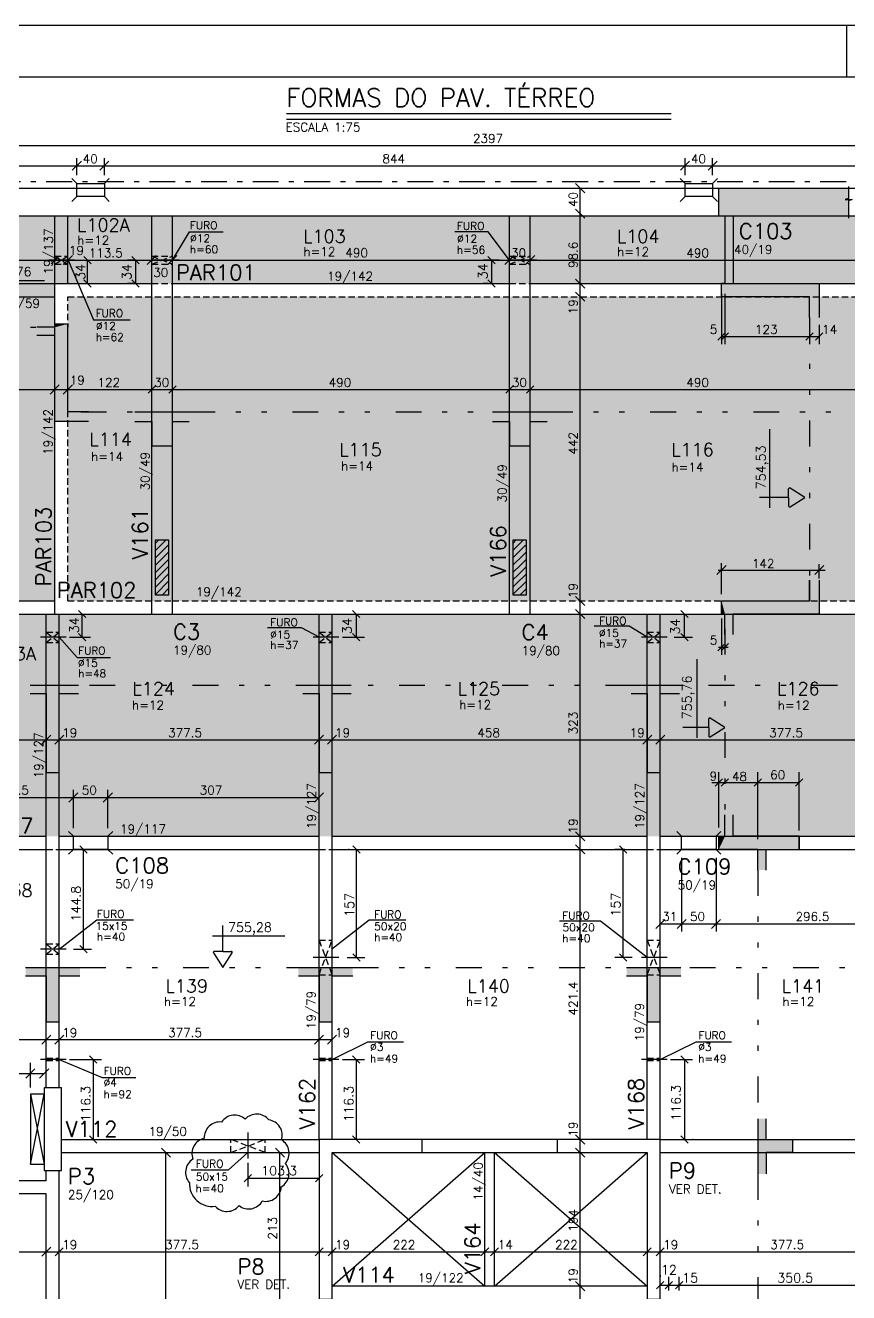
# Model space of a CAD drawing. Extents: x 64041 to 73506, y 0 to 6308.
# Drawn here: x 66012 to 67209, y 4466 to 6308 of the extents above; entities that cross this region are included whole.
import ezdxf

# ---------------------------------------------------------------- set-up
doc = ezdxf.new("R2010")
doc.units = 0
doc.header["$LTSCALE"] = 75
doc.header["$MEASUREMENT"] = 0
for name, pattern in [('ESTILO_TQS_0003', [1, 0.5, -0.2, 0.1, -0.2]), ('ESTILO_TQS_0004', [2, 0.5, -0.4, 0.1, -0.4, 0.1, -0.5]), ('HIDDEN2', [0.1875, 0.125, -0.0625])]:
    doc.linetypes.add(name, pattern=pattern)
doc.layers.get('0').update_dxf_attribs({"color": 3, "linetype": 'CONTINUOUS'})
for name, color, linetype in [('1', 3, 'CONTINUOUS'), ('110', 141, 'CONTINUOUS'), ('111', 51, 'CONTINUOUS'), ('200', 1, 'HIDDEN2'), ('204', 1, 'ESTILO_TQS_0003'), ('205', 1, 'ESTILO_TQS_0004'), ('210', 3, 'HIDDEN2'), ('212', 3, 'CONTINUOUS'), ('213', 3, 'CONTINUOUS'), ('216', 3, 'CONTINUOUS'), ('220', 5, 'CONTINUOUS'), ('221', 1, 'CONTINUOUS'), ('222', 6, 'CONTINUOUS'), ('226', 4, 'CONTINUOUS'), ('230', 3, 'CONTINUOUS'), ('231', 1, 'CONTINUOUS'), ('233', 6, 'CONTINUOUS'), ('250', 1, 'CONTINUOUS'), ('253', 253, 'CONTINUOUS')]:
    doc.layers.add(name, color=color, linetype=linetype)
doc.styles.get("Standard").update_dxf_attribs({"font": 'ROMANS.SHX'})

# ---------------------------------------------------------------- blocks, each defined once
blk = doc.blocks.new('_HFD8E5DFE43-000', base_point=(210496.960555, 18146.312154))
for p, q in [((210251.542452, 19110.046647), (210266.818929, 19125.323124)), ((210251.542452, 19120.653249), (210256.212327, 19125.323124)), ((210251.542452, 19099.440046), (210268.398543, 19116.296136)), ((210268.398543, 19116.296136), (210270.542452, 19118.440046)), ((210251.542452, 19088.833444), (210265.094847, 19102.385839)), ((210261.791152, 19088.475542), (210270.542452, 19097.226842)), ((210265.094847, 19102.385839), (210270.542452, 19107.833444)), ((210251.542452, 19078.226842), (210261.791152, 19088.475542)), ((210251.542452, 19067.620241), (210258.487456, 19074.565244)), ((210255.18376, 19060.654947), (210270.542452, 19076.013639)), ((210258.487456, 19074.565244), (210270.542452, 19086.620241)), ((210251.542452, 19057.013639), (210255.18376, 19060.654947)), ((210251.880065, 19046.74465), (210270.542452, 19065.407037)), ((210251.542452, 19046.407037), (210251.880065, 19046.74465)), ((210261.065141, 19045.323124), (210270.542452, 19054.800435))]:
    blk.add_line(p, q)
blk = doc.blocks.new('_HFD8E5DFE43-001', base_point=(210496.960555, 18146.312154))
for p, q in [((210771.542452, 19110.323163), (210786.542413, 19125.323124)), ((210771.542452, 19120.929765), (210775.935811, 19125.323124)), ((210771.542452, 19099.716562), (210788.484671, 19116.65878)), ((210788.484671, 19116.65878), (210790.542452, 19118.716562)), ((210771.542452, 19089.10996), (210785.180975, 19102.748483)), ((210781.87728, 19088.838185), (210790.542452, 19097.503358)), ((210785.180975, 19102.748483), (210790.542452, 19108.10996)), ((210771.542452, 19078.503358), (210781.87728, 19088.838185)), ((210771.542452, 19067.896756), (210778.573584, 19074.927888)), ((210775.269888, 19061.017591), (210790.542452, 19076.290155)), ((210778.573584, 19074.927888), (210790.542452, 19086.896756)), ((210771.542452, 19057.290155), (210775.269888, 19061.017591)), ((210771.966193, 19047.107293), (210790.542452, 19065.683553)), ((210771.542452, 19046.683553), (210771.966193, 19047.107293)), ((210780.788625, 19045.323124), (210790.542452, 19055.076951))]:
    blk.add_line(p, q)

msp = doc.modelspace()

# ---------------------------------------------------------------- linework, layer by layer
for p, q in [((73506, 6307.5), (64041, 6307.5)), ((67206, 6232.5), (67206, 6307.5))]:
    msp.add_line(p, q)
at = {"layer": '1'}
for p, q in [((66054.6, 5452.3), (66054.6, 6030.8)), ((66073.6, 5932.3), (66073.6, 6030.8)), ((66195.6, 5452.3), (66195.6, 6030.8)), ((66225.6, 5452.3), (66225.6, 6030.8)), ((66715.6, 5452.3), (66715.6, 6030.8)), ((66745.6, 5452.3), (66745.6, 6030.8)), ((65700.1, 5932.3), (66054.6, 5932.3)), ((66054.6, 5932.3), (66195.6, 5932.3)), ((66225.6, 5932.3), (66715.6, 5932.3)), ((66745.6, 5932.3), (67235.6, 5932.3)), ((65930.6, 5913.3), (66054.6, 5913.3)), ((65700.1, 5471.3), (66054.6, 5471.3)), ((65908.3, 5452.3), (66042.3, 5452.3)), ((66042.3, 5129.3), (66042.3, 5452.3)), ((66042.3, 5452.3), (66438.8, 5452.3)), ((66061.3, 5129.3), (66061.3, 5452.3)), ((66438.8, 5129.3), (66438.8, 5452.3)), ((66438.8, 5452.3), (66915.8, 5452.3)), ((66457.8, 5129.3), (66457.8, 5452.3)), ((66911.6, 5452.3), (67312.3, 5452.3)), ((66915.8, 5129.3), (66915.8, 5452.3)), ((66934.8, 5129.3), (66934.8, 5452.3)), ((65922.3, 5129.3), (66042.3, 5129.3)), ((66042.3, 4763.9), (66042.3, 5129.3)), ((66061.3, 4763.9), (66061.3, 5129.3)), ((66061.3, 5129.3), (66438.8, 5129.3)), ((66438.8, 4688.9), (66438.8, 5129.3)), ((66457.8, 4688.9), (66457.8, 5134.9)), ((66457.8, 5129.3), (66915.8, 5129.3)), ((66915.8, 4688.9), (66915.8, 5129.3)), ((66934.8, 4688.9), (66934.8, 5129.3)), ((66934.8, 5129.3), (67312.3, 5129.3)), ((65922.3, 5110.3), (66042.3, 5110.3)), ((66061.3, 5110.3), (66438.8, 5110.3)), ((66457.8, 5110.3), (66915.8, 5110.3)), ((66934.8, 5110.3), (67312.3, 5110.3)), ((66064.3, 4688.9), (66438.8, 4688.9)), ((66934.8, 4688.9), (67309.3, 4688.9)), ((66064.3, 4669.9), (66438.8, 4669.9)), ((66679.8, 4475.9), (66679.8, 4669.9)), ((66693.8, 4475.9), (66693.8, 4669.9)), ((66934.8, 4669.9), (67309.3, 4669.9)), ((66042.3, 4628.9), (66042.3, 4643.9)), ((66042.3, 4628.9), (65922.3, 4628.9)), ((66042.3, 4609.9), (65922.3, 4609.9)), ((66042.3, 4345.9), (66042.3, 4609.9))]:
    msp.add_line(p, q, dxfattribs=at)
for points in [[(66784.8, 4688.9), (66588.8, 4688.9)], [(66588.8, 4669.9), (66784.8, 4669.9)], [(66061.3, 4338.9), (66061.3, 4643.9)], [(66915.8, 4475.9), (66457.8, 4475.9)]]:
    msp.add_lwpolyline(points, dxfattribs=at)
at = {"layer": '110'}
for points in [[(66073.6, 5913.3), (68660.6, 5913.3), (68660.6, 5471.3)], [(66073.6, 5913.3), (68660.6, 5471.3), (66073.6, 5471.3)], [(66073.6, 5913.3), (66073.6, 5471.3), (66073.6, 5913.3)]]:
    msp.add_solid(points, dxfattribs=at)
at = {"layer": '111'}
for points in [[(65351.6, 5932.3), (65175.1, 6030.8), (68806.1, 6030.8)], [(65351.6, 5932.3), (68806.1, 6030.8), (65930.6, 5932.3)], [(66054.6, 5932.3), (65930.6, 5932.3), (68806.1, 6030.8)], [(66054.6, 5932.3), (68806.1, 6030.8), (68679.6, 5932.3)], [(66054.6, 5932.3), (66054.6, 5471.3), (65930.6, 5471.3)], [(66054.6, 5932.3), (65930.6, 5471.3), (65930.6, 5932.3)], [(68806.1, 5452.3), (65922.3, 5224.6), (65175.1, 5224.6)], [(68806.1, 5452.3), (65175.1, 5224.6), (65175.1, 5225.6)], [(68806.1, 5452.3), (65175.1, 5225.6), (65175.1, 5452.3)], [(68806.1, 5452.3), (68524.1, 5129.3), (65922.3, 5129.3)], [(68806.1, 5452.3), (65922.3, 5129.3), (65922.3, 5224.6)]]:
    msp.add_solid(points, dxfattribs=at)
at = {"layer": '200'}
for p, q in [((66054.6, 5960.4), (66073.6, 5972.4)), ((66054.6, 5972.4), (66073.6, 5960.4)), ((66195.6, 5960.4), (66225.6, 5972.4)), ((66195.6, 5972.4), (66225.6, 5960.4)), ((66715.6, 5960.4), (66745.6, 5972.4)), ((66715.6, 5972.4), (66745.6, 5960.4)), ((66042.3, 5411), (66061.3, 5426)), ((66042.3, 5426), (66061.3, 5411)), ((66438.8, 5411), (66457.8, 5426)), ((66438.8, 5426), (66457.8, 5411)), ((66915.8, 5411), (66934.8, 5426)), ((66915.8, 5426), (66934.8, 5411)), ((66042.3, 4958), (66061.3, 4973)), ((66042.3, 4973), (66061.3, 4958)), ((66438.8, 4928.3), (66457.8, 4978.3)), ((66438.8, 4978.3), (66457.8, 4928.3)), ((66915.8, 4928.3), (66934.8, 4978.3)), ((66915.8, 4978.3), (66934.8, 4928.3)), ((66042.3, 4803.6), (66061.3, 4806.8)), ((66042.3, 4806.8), (66061.3, 4803.6)), ((66438.8, 4803.6), (66457.8, 4806.8)), ((66438.8, 4806.8), (66457.8, 4803.6)), ((66915.8, 4803.6), (66934.8, 4806.8)), ((66915.8, 4806.8), (66934.8, 4803.6)), ((66360.5, 4669.9), (66310.5, 4688.9)), ((66310.5, 4669.9), (66360.5, 4688.9))]:
    msp.add_line(p, q, dxfattribs=at)
at = {"layer": '204'}
msp.add_line((64392.4, 6080.8), (69392.4, 6080.8), dxfattribs=at)
at = {"layer": '205'}
for p, q in [((66083.6, 5966.4), (66044.6, 5966.4)), ((66235.6, 5966.4), (66185.6, 5966.4)), ((66755.6, 5966.4), (66705.6, 5966.4)), ((67151.8, 5883.3), (67151.8, 5478.4)), ((65952.1, 5868.8), (66037, 5868.8)), ((66092.6, 5745.8), (66171.1, 5745.8)), ((66250.2, 5745.8), (66691.1, 5745.8)), ((66770.2, 5745.8), (67211.1, 5745.8)), ((66071.3, 5418.5), (66032.3, 5418.5)), ((66467.8, 5418.5), (66428.8, 5418.5)), ((66944.8, 5418.5), (66905.8, 5418.5)), ((67028.8, 5430.8), (67028.8, 5160.6)), ((65205.1, 5348.9), (68776.2, 5348.9)), ((67076.8, 5080.3), (67076.8, 4718.9)), ((66071.3, 4965.5), (66032.3, 4965.5)), ((66467.8, 4953.4), (66428.8, 4953.4)), ((66944.8, 4953.4), (66905.8, 4953.4)), ((65952.3, 4938.7), (66012.3, 4938.7)), ((66091.3, 4938.7), (66408.8, 4938.7)), ((66487.8, 4938.7), (66885.8, 4938.7)), ((66977.8, 4938.7), (67282.3, 4938.7)), ((66071.3, 4805.2), (66032.3, 4805.2)), ((66467.8, 4805.2), (66428.8, 4805.2)), ((66944.8, 4805.2), (66905.8, 4805.2)), ((66335.4, 4698.9), (66335.4, 4659.9)), ((67076.8, 4638.9), (67076.8, 3830.9))]:
    msp.add_line(p, q, dxfattribs=at)
at = {"layer": '210'}
for p, q in [((66054.6, 5972.4), (66073.6, 5972.4)), ((66195.6, 5972.4), (66225.6, 5972.4)), ((66715.6, 5972.4), (66745.6, 5972.4)), ((66054.6, 5960.4), (66073.6, 5960.4)), ((66195.6, 5960.4), (66225.6, 5960.4)), ((66715.6, 5960.4), (66745.6, 5960.4)), ((66195.6, 5932.3), (66225.6, 5932.3)), ((66715.6, 5932.3), (66745.6, 5932.3)), ((66073.6, 5471.3), (66073.6, 5913.3)), ((66073.6, 5913.3), (68660.6, 5913.3)), ((66073.6, 5471.3), (66225.6, 5471.3)), ((66201.1, 5479.8), (66201.1, 5479.9)), ((66220.1, 5479.8), (66220.1, 5479.9)), ((66225.6, 5471.3), (68660.6, 5471.3)), ((66721.1, 5479.9), (66721.1, 5479.8)), ((66740.1, 5479.9), (66740.1, 5479.8)), ((66042.3, 5426), (66061.3, 5426)), ((66438.8, 5426), (66457.8, 5426)), ((66915.8, 5426), (66934.8, 5426)), ((66042.3, 5411), (66061.3, 5411)), ((66438.8, 5411), (66457.8, 5411)), ((66915.8, 5411), (66934.8, 5411)), ((66042.3, 5110.3), (66061.3, 5110.3)), ((66438.8, 5110.3), (66457.8, 5110.3)), ((66915.8, 5110.3), (66934.8, 5110.3)), ((66042.3, 4973), (66061.3, 4973)), ((66438.8, 4978.3), (66457.8, 4978.3)), ((66915.8, 4978.3), (66934.8, 4978.3)), ((66042.3, 4958), (66061.3, 4958)), ((66438.8, 4928.3), (66457.8, 4928.3)), ((66915.8, 4928.3), (66934.8, 4928.3)), ((66042.3, 4806.8), (66061.3, 4806.8)), ((66438.8, 4806.8), (66457.8, 4806.8)), ((66915.8, 4806.8), (66934.8, 4806.8)), ((66042.3, 4803.6), (66061.3, 4803.6)), ((66438.8, 4803.6), (66457.8, 4803.6)), ((66915.8, 4803.6), (66934.8, 4803.6)), ((66310.5, 4669.9), (66310.5, 4688.9)), ((66360.5, 4669.9), (66360.5, 4688.9))]:
    msp.add_line(p, q, dxfattribs=at)
at = {"layer": '216'}
for p, q in [((66080.2, 6096.9), (66093.4, 6110.1)), ((66120.2, 6096.9), (66133.4, 6110.1)), ((66964.2, 6096.9), (66977.4, 6110.1)), ((67004.2, 6096.9), (67017.4, 6110.1)), ((66825, 6064.2), (66811.7, 6077.5)), ((66825, 6027.2), (66811.7, 6040.4)), ((66049.3, 5961.2), (66060, 5971.8)), ((66067, 5959.9), (66080.3, 5973.2)), ((66107.8, 5961.1), (66097.2, 5971.7)), ((66166.9, 5971.7), (66177.5, 5961.1)), ((66189, 5959.9), (66202.3, 5973.2)), ((66219, 5959.9), (66232.3, 5973.2)), ((66684.2, 5971.7), (66694.8, 5961.1)), ((66709, 5959.9), (66722.3, 5973.2)), ((66739, 5959.9), (66752.3, 5973.2)), ((66107.8, 5927), (66097.2, 5937.6)), ((66166.9, 5937.6), (66177.5, 5927)), ((66684.2, 5937.6), (66694.8, 5927)), ((66825, 5925.6), (66811.7, 5938.9)), ((66825, 5906.6), (66811.7, 5919.9)), ((67018.5, 5850.3), (67029.1, 5860.9)), ((67023.5, 5850.3), (67034.1, 5860.9)), ((67023.5, 5850.3), (67034.1, 5860.9)), ((67146.5, 5850.3), (67157.1, 5860.9)), ((67146.5, 5850.3), (67157.1, 5860.9)), ((67160.5, 5850.3), (67171.1, 5860.9)), ((66048, 5771.7), (66061.3, 5785)), ((66067, 5771.7), (66080.3, 5785)), ((66068.3, 5773), (66079, 5783.6)), ((66190.3, 5773), (66201, 5783.6)), ((66190.3, 5773), (66201, 5783.6)), ((66220.3, 5773), (66231, 5783.6)), ((66220.3, 5773), (66231, 5783.6)), ((66710.3, 5773), (66721, 5783.6)), ((66710.3, 5773), (66721, 5783.6)), ((66740.3, 5773), (66751, 5783.6)), ((66740.3, 5773), (66751, 5783.6)), ((67017.2, 5509.6), (67030.4, 5522.9)), ((67159.2, 5509.6), (67172.4, 5522.9)), ((66825, 5464.6), (66811.7, 5477.9)), ((66099.9, 5447), (66089.3, 5457.6)), ((66487.5, 5457.6), (66498.1, 5447)), ((66825, 5445.6), (66811.7, 5458.9)), ((66975.1, 5447), (66964.5, 5457.6)), ((66099.9, 5413.2), (66089.3, 5423.8)), ((66487.5, 5423.8), (66498.1, 5413.2)), ((66975.1, 5413.2), (66964.5, 5423.8)), ((67018.5, 5398.9), (67029.1, 5409.5)), ((67023.5, 5398.9), (67034.1, 5409.5)), ((66035.7, 5263), (66048.9, 5276.2)), ((66035.7, 5263), (66048.9, 5276.2)), ((66054.7, 5263), (66067.9, 5276.2)), ((66054.7, 5263), (66067.9, 5276.2)), ((66432.2, 5263), (66445.4, 5276.2)), ((66451.2, 5263), (66464.4, 5276.2)), ((66909.2, 5263), (66922.4, 5276.2)), ((66909.2, 5263), (66922.4, 5276.2)), ((66928.2, 5263), (66941.4, 5276.2)), ((66928.2, 5263), (66941.4, 5276.2)), ((67014.5, 5202.1), (67025.1, 5212.7)), ((67023.5, 5202.1), (67034.1, 5212.7)), ((67071.5, 5202.1), (67082.1, 5212.7)), ((67131.5, 5202.1), (67142.1, 5212.7)), ((66075.2, 5179.1), (66088.4, 5192.4)), ((66125.2, 5179.1), (66138.4, 5192.4)), ((66432.2, 5179.1), (66445.4, 5192.4)), ((66825, 5122.7), (66811.7, 5135.9)), ((66101.6, 5104.9), (66091, 5115.5)), ((66498.5, 5105), (66487.9, 5115.6)), ((66825, 5103.7), (66811.7, 5116.9)), ((66886.1, 5105), (66875.5, 5115.6)), ((66928.2, 4995.4), (66941.4, 5008.6)), ((66959.2, 4995.4), (66972.4, 5008.6)), ((67009.2, 4995.4), (67022.4, 5008.6)), ((66101.6, 4960.2), (66091, 4970.8)), ((66498.5, 4948.1), (66487.9, 4958.7)), ((66886.1, 4948.1), (66875.5, 4958.7)), ((66035.7, 4827.2), (66048.9, 4840.5)), ((66054.7, 4827.2), (66067.9, 4840.5)), ((66432.2, 4827.2), (66445.4, 4840.5)), ((66451.2, 4827.2), (66464.4, 4840.5)), ((66105.2, 4810.5), (66115.8, 4799.9)), ((66487.5, 4810.5), (66498.1, 4799.9)), ((66964.5, 4810.5), (66975.1, 4799.9)), ((66012.7, 4778.1), (66025.9, 4791.4)), ((66032.7, 4778.1), (66045.9, 4791.4)), ((66825, 4682.2), (66811.7, 4695.5)), ((66105.2, 4694.2), (66115.8, 4683.6)), ((66487.5, 4694.2), (66498.1, 4683.6)), ((66964.5, 4694.2), (66975.1, 4683.6)), ((66223, 4663.2), (66209.7, 4676.5)), ((66388.6, 4663.2), (66375.3, 4676.5)), ((66825, 4663.2), (66811.7, 4676.5)), ((66330.2, 4627.5), (66340.8, 4638.1)), ((66433.5, 4627.5), (66444.1, 4638.1)), ((66035.7, 4519.2), (66048.9, 4532.5)), ((66055.5, 4520), (66067.1, 4531.7)), ((66433, 4520), (66444.6, 4531.7)), ((66452, 4520), (66463.6, 4531.7)), ((66674, 4520), (66685.6, 4531.7)), ((66688, 4520), (66699.6, 4531.7)), ((66910, 4520), (66921.6, 4531.7)), ((66929, 4520), (66940.6, 4531.7)), ((66825, 4469.2), (66811.7, 4482.5)), ((66929.5, 4471.8), (66940.1, 4482.4)), ((66941.8, 4471.8), (66952.4, 4482.4)), ((66941.8, 4471.8), (66952.4, 4482.4)), ((66956.8, 4471.8), (66967.4, 4482.4)), ((66956.8, 4471.8), (66967.4, 4482.4))]:
    msp.add_line(p, q, dxfattribs=at)
at = {"layer": '220'}
for p, q in [((64605.3, 6070.8), (69382.4, 6070.8)), ((64605.3, 6070.8), (69382.4, 6070.8)), ((67019.8, 6030.8), (67019.8, 6070.8)), ((64605.3, 6030.8), (69382.5, 6030.8)), ((64649.3, 6030.8), (69342.5, 6030.8)), ((67028.8, 6030.8), (67028.8, 5932.3)), ((67040.8, 6030.8), (67040.8, 5932.3)), ((67023.8, 5913.3), (67023.8, 5932.3)), ((67028.8, 5932.3), (67023.8, 5932.3)), ((67040.8, 5932.3), (67165.8, 5932.3)), ((67165.8, 5932.3), (67165.8, 5883.3)), ((67151.8, 5913.3), (67023.8, 5913.3)), ((67151.8, 5883.3), (67151.8, 5913.3)), ((67165.8, 5924.8), (67165.8, 5924.8)), ((66054.6, 5868.8), (66054.6, 5873.8)), ((66054.6, 5873.8), (66073.6, 5873.8)), ((66073.6, 5873.8), (66073.6, 5868.8)), ((66054.6, 5868.8), (66028.5, 5868.8)), ((66073.6, 5745.8), (66073.6, 5868.8)), ((66103.7, 5745.8), (66073.6, 5745.8)), ((66171.1, 5745.8), (66250.2, 5745.8)), ((66691.1, 5745.8), (66770.2, 5745.8)), ((67151.8, 5471.3), (67151.8, 5501.3)), ((67151.8, 5501.3), (67151.8, 5471.3)), ((67165.8, 5501.3), (67165.8, 5452.3)), ((67028.8, 5471.3), (67151.8, 5471.3)), ((66018.9, 5348.9), (66089.1, 5348.9)), ((66415.4, 5348.9), (66485.6, 5348.9)), ((66892.4, 5348.9), (66962.6, 5348.9)), ((67028.8, 5129.3), (67028.8, 5160.6)), ((67040.8, 5129.3), (67040.8, 5160.6)), ((67019.8, 5110.3), (67019.8, 5129.3)), ((67019.8, 5129.3), (67028.8, 5129.3)), ((67136.8, 5129.3), (67041.1, 5129.3)), ((67136.8, 5129.3), (67136.8, 5110.3)), ((67136.8, 5110.3), (67136.8, 5129.3)), ((67076.8, 5110.3), (67019.8, 5110.3)), ((67076.8, 5080.3), (67076.8, 5110.3)), ((66012.3, 4938.7), (66091.3, 4938.7)), ((66408.8, 4938.7), (66487.8, 4938.7)), ((66885.8, 4938.7), (66964.8, 4938.7)), ((67076.8, 4718.9), (67076.8, 4638.9)), ((67088.8, 4688.9), (67088.8, 4718.9)), ((67088.8, 4688.9), (67126.8, 4688.9)), ((67126.8, 4688.9), (67126.8, 4669.9)), ((67126.8, 4669.9), (67088.8, 4669.9)), ((67088.8, 4669.9), (67088.8, 4638.9))]:
    msp.add_line(p, q, dxfattribs=at)
for points in [[(66103.7, 5731.8), (66054.6, 5731.8), (66054.6, 5856.8), (66028.5, 5856.8)], [(66171.1, 5731.8), (66195.6, 5731.8), (66195.6, 5696.8), (66225.6, 5696.8), (66225.6, 5731.8), (66250.2, 5731.8)], [(66691.1, 5731.8), (66715.6, 5731.8), (66715.6, 5696.8), (66745.6, 5696.8), (66745.6, 5731.8), (66770.2, 5731.8)], [(67165.8, 5501.3), (67165.8, 5452.3), (67040.8, 5452.3)], [(67028.8, 5422.3), (67028.8, 5452.3), (67023.8, 5452.3), (67023.8, 5471.3), (67151.8, 5471.3)], [(67040.8, 5422.3), (67040.8, 5452.3), (67165.8, 5452.3)], [(66018.9, 5336.9), (66018.9, 5336.9), (66042.3, 5336.9), (66042.3, 5221.9), (66061.3, 5221.9), (66061.3, 5336.9), (66089.1, 5336.9)], [(66415.4, 5336.9), (66415.4, 5336.9), (66438.8, 5336.9), (66438.8, 5221.9), (66457.8, 5221.9), (66457.8, 5336.9), (66485.6, 5336.9)], [(66892.4, 5336.9), (66892.4, 5336.9), (66915.8, 5336.9), (66915.8, 5221.9), (66934.8, 5221.9), (66934.8, 5336.9), (66962.6, 5336.9)], [(67088.8, 5080.3), (67088.8, 5110.3), (67136.8, 5110.3)], [(66012.3, 4926.7), (66012.3, 4926.7), (66042.3, 4926.7), (66042.3, 4859.7), (66061.3, 4859.7), (66061.3, 4926.7), (66091.3, 4926.7)], [(66408.8, 4926.7), (66408.8, 4926.7), (66438.8, 4926.7), (66438.8, 4859.7), (66457.8, 4859.7), (66457.8, 4926.7), (66487.8, 4926.7)], [(66885.8, 4926.7), (66885.8, 4926.7), (66915.8, 4926.7), (66915.8, 4859.7), (66934.8, 4859.7), (66934.8, 4926.7), (66964.8, 4926.7)]]:
    msp.add_lwpolyline(points, dxfattribs=at)
at = {"layer": '221'}
for p, q in [((66391.5, 6171.3), (66950.6, 6171.3)), ((66225.6, 5966.5), (66250.4, 6007.7)), ((66250.4, 6007.7), (66299.4, 6007.7)), ((66684.4, 6007.4), (66636.2, 6007.4)), ((66715.6, 5966.4), (66684.4, 6007.4)), ((66074.1, 5966.4), (66111.1, 5879.5)), ((66111.1, 5879.5), (66164.5, 5879.5)), ((66413.5, 5432), (66364.1, 5432)), ((66438.8, 5418.5), (66413.5, 5432)), ((66889.8, 5434.4), (66838.8, 5434.4)), ((66915.8, 5418.5), (66889.8, 5434.4)), ((66061.3, 5418.5), (66087.2, 5389)), ((66087.2, 5389), (66135.6, 5389)), ((66061.3, 4965.5), (66115.9, 5008.2)), ((66115.9, 5008.2), (66169.3, 5008.2)), ((66457.1, 4965.5), (66511.7, 5008.2)), ((66511.7, 5008.2), (66565.1, 5008.2)), ((66848, 5006.1), (66788.4, 5006.1)), ((66915.8, 4953.4), (66848, 5006.1)), ((66457.8, 4805.2), (66509.9, 4830.7)), ((66509.9, 4830.7), (66561.4, 4830.7)), ((66934.8, 4805.2), (66986.9, 4830.7)), ((66986.9, 4830.7), (67038.4, 4830.7)), ((66061.3, 4805.2), (66123.7, 4779)), ((66123.7, 4779), (66172.7, 4779)), ((66019.3, 4652.9), (66039.3, 4754.9)), ((66019.3, 4754.9), (66039.3, 4652.9)), ((66335.5, 4669.9), (66306.5, 4644.1)), ((66457.8, 4475.9), (66679.8, 4669.9)), ((66457.8, 4669.9), (66679.8, 4475.9)), ((66693.8, 4475.9), (66915.8, 4669.9)), ((66693.8, 4669.9), (66915.8, 4475.9)), ((66306.5, 4644.1), (66253.2, 4644.1))]:
    msp.add_line(p, q, dxfattribs=at)
msp.add_lwpolyline([(67208.5, 6073.3), (67208.5, 6056), (67203.5, 6054.3), (67213.6, 6054.3), (67208.5, 6052.6), (67208.5, 6027.6)], dxfattribs=at)
at = {"layer": '221', "linetype": 'Continuous'}
for centre, radius, start, end in [((66294.5, 4691.8), 22.5, 83.2904, 183.2904), ((66316, 4701.8), 22.5, 46.7181, 146.7181), ((66348.2, 4703.3), 22.5, 38.3175, 138.3175), ((66362.9, 4694.9), 22.5, 342.499, 82.499), ((66276.5, 4668.5), 22.5, 101.3889, 201.3889), ((66372.9, 4668.8), 22.5, 319.2644, 59.2644), ((66267.2, 4641), 22.5, 121.1193, 221.1193), ((66372.7, 4639.6), 22.5, 300.0285, 40.0285), ((66283.6, 4624.9), 33.3, 177.7315, 277.7315), ((66361.5, 4621.5), 22.5, 256.6297, 356.6297), ((66304.9, 4606.8), 22.5, 221.5123, 321.5123), ((66336.6, 4610.4), 22.5, 231.3951, 331.3951)]:
    msp.add_arc(centre, radius, start, end, dxfattribs=at)
at = {"layer": '222'}
for p, q in [((64228.5, 6232.5), (73441.6, 6232.5)), ((66391.5, 6179.3), (66950.6, 6179.3)), ((66086.8, 6077.9), (66079.7, 6084.9)), ((66126.8, 6077.9), (66133.9, 6084.9)), ((66970.8, 6077.9), (66963.7, 6084.9)), ((67010.8, 6077.9), (67017.9, 6084.9)), ((66086.8, 6058.9), (66079.7, 6051.8)), ((66126.8, 6058.9), (66133.9, 6051.8)), ((66970.8, 6058.9), (66963.7, 6051.8)), ((67010.8, 6058.9), (67017.9, 6051.8)), ((66081.8, 5129.3), (66074.7, 5136.4)), ((66131.8, 5129.3), (66138.9, 5136.4)), ((66965.8, 5129.3), (66958.7, 5136.4)), ((67015.8, 5129.3), (67022.9, 5136.4)), ((66081.8, 5110.3), (66074.7, 5103.2)), ((66131.8, 5110.3), (66138.9, 5103.2)), ((66965.8, 5110.3), (66958.7, 5103.2)), ((67015.8, 5110.3), (67022.9, 5103.2))]:
    msp.add_line(p, q, dxfattribs=at)
for points in [[(66126.8, 6058.9), (66086.8, 6058.9), (66086.8, 6077.9), (66126.8, 6077.9), (66126.8, 6058.9)], [(67010.8, 6058.9), (66970.8, 6058.9), (66970.8, 6077.9), (67010.8, 6077.9), (67010.8, 6058.9)], [(66201.1, 5479.9), (66201.1, 5559.9), (66220.1, 5559.9), (66220.1, 5479.9), (66201.1, 5479.9)], [(66721.1, 5479.9), (66721.1, 5559.9), (66740.1, 5559.9), (66740.1, 5479.9), (66721.1, 5479.9)], [(66131.8, 5110.3), (66081.8, 5110.3), (66081.8, 5129.3), (66131.8, 5129.3), (66131.8, 5110.3)], [(67015.8, 5110.3), (66965.8, 5110.3), (66965.8, 5129.3), (67015.8, 5129.3), (67015.8, 5110.3)], [(66039.3, 4643.9), (66064.3, 4643.9), (66064.3, 4763.9), (66039.3, 4763.9), (66039.3, 4643.9)], [(66438.8, 4456.9), (66438.8, 4456.9), (66457.8, 4456.9), (66457.8, 4669.9), (66588.8, 4669.9), (66588.8, 4688.9), (66438.8, 4688.9), (66438.8, 4456.9)], [(66934.8, 4456.9), (66934.8, 4688.9), (66784.8, 4688.9), (66784.8, 4669.9), (66915.8, 4669.9), (66915.8, 4456.9), (66934.8, 4456.9), (66934.8, 4456.9)]]:
    msp.add_lwpolyline(points, dxfattribs=at)
at = {"layer": '230'}
msp.add_lwpolyline([(66039.3, 4754.9), (66019.3, 4754.9), (66019.3, 4652.9), (66039.3, 4652.9)], dxfattribs=at)
at = {"layer": '231'}
for p, q in [((65934.5, 5937), (66039.9, 5937)), ((67093.8, 5606.7), (67093.8, 5720.7)), ((67121.3, 5621.7), (67121.3, 5634.1)), ((67144.8, 5621.7), (67123.4, 5635.3)), ((67121.3, 5621.7), (67078.8, 5621.7)), ((67121.3, 5621.7), (67121.3, 5609.3)), ((67123.4, 5608.2), (67144.8, 5621.7)), ((66988.5, 5272.6), (66988.5, 5386.5)), ((67005.3, 5287.6), (66967.8, 5287.6)), ((67005.3, 5287.6), (67005.3, 5300)), ((67005.3, 5287.6), (67005.3, 5275.2)), ((67028.8, 5287.6), (67007.4, 5301.2)), ((67007.4, 5274), (67028.8, 5287.6)), ((66298.8, 4962.2), (66298.8, 4999.7)), ((66283.8, 4984.7), (66389.3, 4984.7)), ((66285.3, 4960.1), (66298.8, 4938.7)), ((66298.8, 4962.2), (66286.4, 4962.2)), ((66298.8, 4962.2), (66311.2, 4962.2)), ((66298.8, 4938.7), (66312.4, 4960.1))]:
    msp.add_line(p, q, dxfattribs=at)
for centre, start, end in [((67122.7, 5634.1), 57.6277, 180), ((67122.7, 5609.3), 180, 302.377), ((67006.7, 5300), 57.6277, 180), ((67006.7, 5275.2), 180, 302.377), ((66286.4, 4960.8), 90, 212.377), ((66311.2, 4960.8), 327.6277, 90)]:
    msp.add_arc(centre, 1.36, start, end, dxfattribs=at)
at = {"layer": '250'}
for p, q in [((65488.3, 6132.8), (67885.3, 6132.8)), ((66086.8, 6089.9), (66086.8, 6114.7)), ((66126.8, 6089.9), (66126.8, 6114.7)), ((66970.8, 6089.9), (66970.8, 6114.7)), ((67010.8, 6089.9), (67010.8, 6114.7)), ((65196.1, 6103.5), (66086.8, 6103.5)), ((66086.8, 6103.5), (66126.8, 6103.5)), ((66126.8, 6103.5), (66970.8, 6103.5)), ((66970.8, 6103.5), (67010.8, 6103.5)), ((67010.8, 6103.5), (67854.8, 6103.5)), ((66818.4, 6037.9), (66818.4, 6070.8)), ((66818.4, 5923.8), (66818.4, 6037.9)), ((65700.1, 5966.5), (66063.1, 5966.5)), ((66054.6, 5966.5), (66073.6, 5966.5)), ((66070.8, 5966.5), (66195.6, 5966.5)), ((66085.2, 5966.4), (66114.5, 5966.4)), ((66102.5, 5932.3), (66102.5, 5966.4)), ((66170.6, 5966.4), (66160.2, 5966.4)), ((66172.2, 5966.4), (66172.2, 5932.3)), ((66195.6, 5966.5), (66225.6, 5966.5)), ((66225.6, 5966.5), (66715.6, 5966.5)), ((66700.6, 5966.4), (66677.5, 5966.4)), ((66689.5, 5966.4), (66689.5, 5932.3)), ((66715.6, 5966.5), (66745.6, 5966.5)), ((66745.6, 5966.5), (67235.6, 5966.5)), ((66171.9, 5932.3), (66160.2, 5932.3)), ((66684.4, 5932.3), (66677.5, 5932.3)), ((66818.4, 5913.3), (66818.4, 5932.3)), ((66818.4, 5471.3), (66818.4, 5913.3)), ((67023.8, 5917.3), (67023.8, 5844.3)), ((67028.8, 5917.3), (67028.8, 5844.3)), ((67028.8, 5898.3), (67028.8, 5844.3)), ((67023.8, 5855.6), (67028.8, 5855.6)), ((67028.8, 5855.6), (67151.8, 5855.6)), ((67151.8, 5872.8), (67151.8, 5844.3)), ((67151.8, 5855.6), (67165.8, 5855.6)), ((67165.8, 5872.5), (67165.8, 5844.3)), ((65922.1, 5778.3), (66063.1, 5778.3)), ((66054.6, 5778.3), (66073.6, 5778.3)), ((66073.6, 5778.3), (66195.6, 5778.3)), ((66195.6, 5778.3), (66225.6, 5778.3)), ((66225.6, 5778.3), (66715.6, 5778.3)), ((66715.6, 5778.3), (66745.6, 5778.3)), ((66745.6, 5778.3), (67235.6, 5778.3)), ((67023.8, 5481.2), (67023.8, 5526)), ((67165.8, 5504.1), (67165.8, 5524.6)), ((67018.8, 5516.2), (67174.5, 5516.2)), ((66818.4, 5452.3), (66818.4, 5471.3)), ((66085.5, 5452.3), (66106.6, 5452.3)), ((66094.6, 5418.5), (66094.6, 5452.3)), ((66492.8, 5452.3), (66492.8, 5418.5)), ((66496.4, 5452.3), (66504.8, 5452.3)), ((66818.4, 5129.3), (66818.4, 5460.8)), ((66960.1, 5452.3), (66981.8, 5452.3)), ((66969.8, 5418.5), (66969.8, 5452.3)), ((67023.8, 5445.8), (67023.8, 5392.9)), ((66076.3, 5418.5), (66106.6, 5418.5)), ((66472.8, 5418.5), (66504.8, 5418.5)), ((66954.9, 5418.5), (66981.8, 5418.5)), ((67019.4, 5404.2), (67033.3, 5404.2)), ((65922.3, 5269.6), (66042.3, 5269.6)), ((66042.3, 5269.6), (66061.3, 5269.6)), ((66042.3, 5269.6), (66061.3, 5269.6)), ((66061.3, 5269.6), (66438.8, 5269.6)), ((66438.8, 5269.6), (66457.8, 5269.6)), ((66457.8, 5269.6), (66915.8, 5269.6)), ((66915.8, 5269.6), (66934.8, 5269.6)), ((66915.8, 5269.6), (66934.8, 5269.6)), ((66934.8, 5269.6), (67312.3, 5269.6)), ((67019.8, 5142.1), (67019.8, 5222.4)), ((67076.8, 5125.3), (67076.8, 5222.4)), ((67136.8, 5137.9), (67136.8, 5222.4)), ((66081.8, 5141.3), (66081.8, 5197)), ((66131.8, 5141.3), (66131.8, 5197)), ((67009.8, 5207.4), (67076.8, 5207.4)), ((67076.8, 5207.4), (67136.8, 5207.4)), ((65922.3, 5185.8), (66081.8, 5185.8)), ((66081.8, 5185.8), (66131.8, 5185.8)), ((66131.8, 5185.8), (66438.8, 5185.8)), ((66818.4, 5110.3), (66818.4, 5129.3)), ((66096.3, 4965.5), (66096.3, 5110.2)), ((66107.7, 5110.2), (66108.3, 5110.2)), ((66482.4, 5110.3), (66481.2, 5110.3)), ((66493.2, 4953.4), (66493.2, 5110.3)), ((66818.4, 4688.9), (66818.4, 5110.3)), ((66883.2, 5110.3), (66868.8, 5110.3)), ((66880.8, 4953.4), (66880.8, 5110.3)), ((66965.8, 5098.3), (66965.8, 4990.8)), ((67015.8, 5098.3), (67015.8, 4990.8)), ((66934.8, 5002), (66965.8, 5002)), ((66965.8, 5002), (67015.8, 5002)), ((67015.8, 5002), (67312.3, 5002)), ((66081.9, 4965.5), (66108.3, 4965.5)), ((66479.9, 4953.4), (66505.2, 4953.4)), ((66893.8, 4953.4), (66868.8, 4953.4)), ((65922.3, 4833.9), (66042.3, 4833.9)), ((66042.3, 4833.9), (66061.3, 4833.9)), ((66061.3, 4833.9), (66438.8, 4833.9)), ((66438.8, 4833.9), (66457.8, 4833.9)), ((66019.3, 4764.6), (66019.3, 4800.3)), ((66076.3, 4805.2), (66122.5, 4805.2)), ((66110.5, 4805.2), (66110.5, 4688.9)), ((66472.8, 4805.2), (66504.8, 4805.2)), ((66492.8, 4805.2), (66492.8, 4688.9)), ((66949.8, 4805.2), (66981.8, 4805.2)), ((66969.8, 4805.2), (66969.8, 4688.9)), ((65922.3, 4784.7), (66019.3, 4784.7)), ((66019.3, 4784.7), (66039.3, 4784.7)), ((66106.5, 4688.9), (66122.5, 4688.9)), ((66505.6, 4688.9), (66504.8, 4688.9)), ((66818.4, 4669.9), (66818.4, 4688.9)), ((66982.6, 4688.9), (66981.8, 4688.9)), ((66216.3, 3800.9), (66216.3, 4669.9)), ((66381.9, 4456.9), (66381.9, 4669.9)), ((66818.4, 4475.9), (66818.4, 4669.9)), ((66335.5, 4654.9), (66335.5, 4620.8)), ((66335.5, 4632.8), (66438.8, 4632.8)), ((66438.8, 4628.9), (66438.8, 4620.8)), ((65922.3, 4525.9), (66042.3, 4525.9)), ((66042.3, 4525.9), (66061.3, 4525.9)), ((66062.8, 4525.9), (66438.8, 4525.9)), ((66438.8, 4525.9), (66457.8, 4525.9)), ((66457.8, 4525.9), (66679.8, 4525.9)), ((66679.8, 4525.9), (66693.8, 4525.9)), ((66693.8, 4525.9), (66915.8, 4525.9)), ((66915.8, 4525.9), (66934.8, 4525.9)), ((66934.8, 4525.9), (67312.3, 4525.9)), ((66818.4, 4456.9), (66818.4, 4475.9)), ((66934.8, 4491.8), (66934.8, 4489.1)), ((66934.8, 4477.1), (66947.1, 4477.1)), ((66947.1, 4469.7), (66947.1, 4489.1)), ((66947.1, 4477.1), (66962.1, 4477.1)), ((66962.1, 4469.7), (66962.1, 4489.1)), ((66962.1, 4477.1), (67312.3, 4477.1))]:
    msp.add_line(p, q, dxfattribs=at)
at = {"layer": '253'}
for points in [[(67019.8, 6030.8), (67208.5, 6070.8), (67028.8, 6030.8)], [(67019.8, 6030.8), (67019.8, 6070.8), (67208.5, 6070.8)], [(67208.5, 6070.8), (67040.8, 6030.8), (67028.8, 6030.8)], [(67208.5, 6070.8), (67208.5, 6030.5), (67040.8, 6030.8)], [(67040.8, 5932.3), (67028.8, 5932.3), (67028.8, 6030.8)], [(67040.8, 6030.8), (67040.8, 5932.3), (67028.8, 6030.8)], [(67023.8, 5913.3), (67023.8, 5932.3), (67151.8, 5913.3)], [(67023.8, 5932.3), (67028.8, 5932.3), (67151.8, 5913.3)], [(67151.8, 5913.3), (67028.8, 5932.3), (67040.8, 5932.3)], [(67165.8, 5932.3), (67151.8, 5913.3), (67040.8, 5932.3)], [(67165.8, 5883.3), (67151.8, 5883.3), (67165.8, 5932.3)], [(67151.8, 5883.3), (67151.8, 5913.3), (67165.8, 5932.3)], [(66054.6, 5873.8), (66073.6, 5873.8), (66054.6, 5868.8)], [(66073.6, 5873.8), (66073.6, 5745.8), (66054.6, 5868.8)], [(66054.6, 5868.8), (66054.6, 5856.8), (66028.5, 5856.8)], [(66028.5, 5856.8), (66028.5, 5868.8), (66054.6, 5868.8)], [(66073.6, 5745.8), (66054.6, 5731.8), (66054.6, 5868.8)], [(66054.6, 5731.8), (66054.6, 5856.8), (66054.6, 5868.8)], [(66103.7, 5731.8), (66054.6, 5731.8), (66073.6, 5745.8)], [(66103.7, 5745.8), (66103.7, 5731.8), (66073.6, 5745.8)], [(66195.6, 5731.8), (66171.1, 5731.8), (66250.2, 5745.8)], [(66250.2, 5745.8), (66171.1, 5731.8), (66171.1, 5745.8)], [(66225.6, 5731.8), (66195.6, 5731.8), (66250.2, 5745.8)], [(66250.2, 5745.8), (66250.2, 5731.8), (66225.6, 5731.8)], [(66715.6, 5731.8), (66691.1, 5731.8), (66770.2, 5745.8)], [(66770.2, 5745.8), (66691.1, 5731.8), (66691.1, 5745.8)], [(66745.6, 5731.8), (66715.6, 5731.8), (66770.2, 5745.8)], [(66770.2, 5745.8), (66770.2, 5731.8), (66745.6, 5731.8)], [(66225.6, 5696.8), (66195.6, 5696.8), (66225.6, 5731.8)], [(66195.6, 5696.8), (66195.6, 5731.8), (66225.6, 5731.8)], [(66745.6, 5696.8), (66715.6, 5696.8), (66745.6, 5731.8)], [(66715.6, 5696.8), (66715.6, 5731.8), (66745.6, 5731.8)], [(67151.8, 5471.3), (67151.8, 5501.3), (67165.8, 5501.3)], [(67151.8, 5471.3), (67165.8, 5501.3), (67165.8, 5452.3)], [(67151.8, 5471.3), (67028.8, 5452.3), (67023.8, 5471.3)], [(67023.8, 5471.3), (67028.8, 5452.3), (67023.8, 5452.3)], [(67151.8, 5471.3), (67040.8, 5452.3), (67028.8, 5452.3)], [(67151.8, 5471.3), (67165.8, 5452.3), (67040.8, 5452.3)], [(67028.8, 5422.3), (67028.8, 5452.3), (67040.8, 5452.3)], [(67028.8, 5422.3), (67040.8, 5452.3), (67040.8, 5422.3)], [(66042.3, 5336.9), (66018.9, 5336.9), (66089.1, 5348.9)], [(66089.1, 5348.9), (66018.9, 5336.9), (66018.9, 5348.9)], [(66042.3, 5336.9), (66089.1, 5348.9), (66061.3, 5336.9)], [(66061.3, 5336.9), (66089.1, 5348.9), (66089.1, 5336.9)], [(66438.8, 5336.9), (66415.4, 5336.9), (66485.6, 5348.9)], [(66485.6, 5348.9), (66415.4, 5336.9), (66415.4, 5348.9)], [(66438.8, 5336.9), (66485.6, 5348.9), (66457.8, 5336.9)], [(66457.8, 5336.9), (66485.6, 5348.9), (66485.6, 5336.9)], [(66915.8, 5336.9), (66892.4, 5336.9), (66962.6, 5348.9)], [(66962.6, 5348.9), (66892.4, 5336.9), (66892.4, 5348.9)], [(66915.8, 5336.9), (66962.6, 5348.9), (66934.8, 5336.9)], [(66934.8, 5336.9), (66962.6, 5348.9), (66962.6, 5336.9)], [(66042.3, 5336.9), (66061.3, 5336.9), (66061.3, 5221.9)], [(66042.3, 5336.9), (66061.3, 5221.9), (66042.3, 5221.9)], [(66438.8, 5336.9), (66457.8, 5336.9), (66457.8, 5221.9)], [(66438.8, 5336.9), (66457.8, 5221.9), (66438.8, 5221.9)], [(66915.8, 5336.9), (66934.8, 5336.9), (66934.8, 5221.9)], [(66915.8, 5336.9), (66934.8, 5221.9), (66915.8, 5221.9)], [(67040.8, 5129.3), (67028.8, 5129.3), (67028.8, 5160.6)], [(67040.8, 5129.3), (67028.8, 5160.6), (67040.8, 5160.6)], [(67019.8, 5110.3), (67019.8, 5129.3), (67028.8, 5129.3)], [(67019.8, 5110.3), (67028.8, 5129.3), (67076.8, 5110.3)], [(67040.8, 5129.3), (67076.8, 5110.3), (67028.8, 5129.3)], [(67040.8, 5129.3), (67136.8, 5129.3), (67076.8, 5110.3)], [(67088.8, 5110.3), (67076.8, 5110.3), (67136.8, 5129.3)], [(67088.8, 5110.3), (67136.8, 5129.3), (67136.8, 5110.3)], [(67088.8, 5110.3), (67088.8, 5080.3), (67076.8, 5080.3)], [(67088.8, 5110.3), (67076.8, 5080.3), (67076.8, 5110.3)], [(66042.3, 4926.7), (66012.3, 4926.7), (66091.3, 4938.7)], [(66091.3, 4938.7), (66012.3, 4926.7), (66012.3, 4938.7)], [(66042.3, 4926.7), (66091.3, 4938.7), (66061.3, 4926.7)], [(66061.3, 4926.7), (66091.3, 4938.7), (66091.3, 4926.7)], [(66438.8, 4926.7), (66408.8, 4926.7), (66487.8, 4938.7)], [(66487.8, 4938.7), (66408.8, 4926.7), (66408.8, 4938.7)], [(66438.8, 4926.7), (66487.8, 4938.7), (66457.8, 4926.7)], [(66457.8, 4926.7), (66487.8, 4938.7), (66487.8, 4926.7)], [(66915.8, 4926.7), (66885.8, 4926.7), (66964.8, 4938.7)], [(66964.8, 4938.7), (66885.8, 4926.7), (66885.8, 4938.7)], [(66915.8, 4926.7), (66964.8, 4938.7), (66934.8, 4926.7)], [(66934.8, 4926.7), (66964.8, 4938.7), (66964.8, 4926.7)], [(66042.3, 4926.7), (66061.3, 4926.7), (66061.3, 4859.7)], [(66042.3, 4926.7), (66061.3, 4859.7), (66042.3, 4859.7)], [(66438.8, 4926.7), (66457.8, 4926.7), (66457.8, 4859.7)], [(66438.8, 4926.7), (66457.8, 4859.7), (66438.8, 4859.7)], [(66915.8, 4926.7), (66934.8, 4926.7), (66934.8, 4859.7)], [(66915.8, 4926.7), (66934.8, 4859.7), (66915.8, 4859.7)], [(67076.8, 4638.9), (67076.8, 4718.9), (67088.8, 4718.9)], [(67076.8, 4638.9), (67088.8, 4718.9), (67088.8, 4638.9)], [(67088.8, 4669.9), (67088.8, 4638.9), (67088.8, 4718.9)], [(67088.8, 4669.9), (67088.8, 4718.9), (67088.8, 4688.9)], [(67088.8, 4669.9), (67088.8, 4688.9), (67126.8, 4688.9)], [(67088.8, 4669.9), (67126.8, 4688.9), (67126.8, 4669.9)]]:
    msp.add_solid(points, dxfattribs=at)

# ---------------------------------------------------------------- block references
at = {"layer": '221'}
for name in ['_HFD8E5DFE43-000', '_HFD8E5DFE43-001']:
    msp.add_blockref(name, (66446.6, 4580.8), dxfattribs=at)

# ---------------------------------------------------------------- texts
for s, height, p in [('FURO', 11.25, (66251.2, 6011.3)), ('FURO', 11.25, (66639.3, 6010.5)), ('%%c12', 11.25, (66251.4, 5992.6)), ('%%c12', 11.25, (66639.5, 5991.9)), ('h=60', 11.25, (66251.2, 5976.5)), ('h=56', 11.25, (66639.3, 5975.7)), ('755,76', 13.5, (65957.3, 5942.9)), ('FURO', 11.25, (66114.2, 5883.7)), ('%%c12', 11.25, (66114.5, 5865.1)), ('h=62', 11.25, (66114.2, 5848.9)), ('FURO', 11.25, (66368, 5434.5)), ('FURO', 11.25, (66845.8, 5436.7)), ('%%c15', 11.25, (66367.8, 5416.8)), ('%%c15', 11.25, (66845.6, 5419)), ('h=37', 11.25, (66845.8, 5403.7)), ('FURO', 11.25, (66088.6, 5393.3)), ('h=37', 11.25, (66368, 5401.5)), ('%%c15', 11.25, (66088.4, 5375.6)), ('h=48', 11.25, (66088.6, 5360.3)), ('FURO', 11.25, (66115.9, 5010.8)), ('FURO', 11.25, (66518.8, 5010.1)), ('FURO', 11.25, (66792.4, 5008.5)), ('15x15', 11.25, (66113.8, 4993.5)), ('755,28', 13.5, (66306.6, 4990.5)), ('50x20', 11.25, (66519.1, 4993)), ('50x20', 11.25, (66792.7, 4991.3)), ('h=40', 11.25, (66115.9, 4977.8)), ('h=40', 11.25, (66518.8, 4977.1)), ('h=40', 11.25, (66792.4, 4975.5)), ('FURO', 11.25, (66513.2, 4834.6)), ('FURO', 11.25, (66990.2, 4834.6)), ('%%c3', 11.25, (66513.1, 4817.7)), ('%%c3', 11.25, (66990.1, 4817.7)), ('h=49', 11.25, (66512.9, 4800.8)), ('h=49', 11.25, (66989.9, 4800.8)), ('FURO', 11.25, (66125.8, 4782.8)), ('%%c4', 11.25, (66125.7, 4766)), ('h=92', 11.25, (66125.5, 4749)), ('FURO', 11.25, (66259.8, 4647.9)), ('50x15', 11.25, (66259.7, 4629.1)), ('h=40', 11.25, (66259.5, 4612.2))]:
    msp.add_text(s, height=height).set_placement(p)
for s, p in [('754,53', (67087.9, 5633.5)), ('755,76', (66980.3, 5299.3))]:
    msp.add_text(s, height=13.5, rotation=90).set_placement(p)
at = {"layer": '212'}
for s, p in [('ESCALA 1:75', (66390.2, 6153.3)), ('19/142', (66450.6, 5936.7)), ('19/59', (65977.5, 5897.2)), ('19/142', (66259.8, 5478.1)), ('19/117', (66149.6, 5133.6)), ('19/50', (66191, 4694.1)), ('19/122', (66582.3, 4481.4))]:
    msp.add_text(s, height=12.75, dxfattribs=at).set_placement(p)
for s, p in [('19/137', (66051.9, 5945.7)), ('19/142', (66051.3, 5683.5)), ('30/49', (66192.4, 5631.9)), ('30/49', (66711.5, 5614.3)), ('19/127', (66037.7, 5213.7)), ('19/127', (66434.2, 5139.9)), ('19/127', (66911.2, 5139.9)), ('19/79', (66433.8, 4849.1)), ('19/79', (66911.1, 4831.5)), ('14/40', (66676.6, 4600.2))]:
    msp.add_text(s, height=12.75, rotation=90, dxfattribs=at).set_placement(p)
at = {"layer": '213'}
for s, p in [('40/19', (67042, 5975.4)), ('19/80', (66226.6, 5393.5)), ('19/80', (66733.3, 5392.7)), ('50/19', (66142.7, 5053.8)), ('50/19', (66960.1, 5052.2)), ('VER DET.', (66947.4, 4610.5)), ('25/120', (66073.9, 4602.3)), ('VER DET.', (66320.2, 4472.1))]:
    msp.add_text(s, height=12.75, dxfattribs=at).set_placement(p)
at = {"layer": '216'}
for s, height, p in [('2397', 12.75, (66662.6, 6136.7)), ('40', 12.75, (66095.3, 6107.3)), ('844', 12.75, (66531, 6107.3)), ('40', 12.75, (66979.3, 6107.3)), ('19', 12.75, (66075.3, 5974.1)), ('h=12', 12.75, (66087.5, 5988.9)), ('h=12', 12.75, (66416.1, 5972.4)), ('h=12', 12.75, (66872, 5972.4)), ('113.5', 12.75, (66104.2, 5970.4)), ('490', 12.75, (66477.1, 5970.8)), ('30', 12.75, (66717.9, 5970.4)), ('490', 12.75, (66972.8, 5970.4)), ('30', 12.75, (66197.9, 5941.9)), ('5', 12.8, (67006.8, 5859.4)), ('123', 12.75, (67072.4, 5859.4)), ('14', 12.75, (67170, 5859.4)), ('19', 12.75, (66076.6, 5785.6)), ('122', 12.75, (66116.8, 5782.2)), ('30', 12.75, (66199.2, 5782.2)), ('490', 12.75, (66452.8, 5782.2)), ('30', 12.75, (66719.2, 5782.2)), ('490', 12.75, (66972.8, 5782.2)), ('h=14', 12.75, (66107.6, 5674.6)), ('h=14', 12.75, (66470.9, 5660.9)), ('h=14', 12.75, (66951.2, 5659.3)), ('142', 12.75, (67068, 5519.2)), ('5', 12.8, (67006.8, 5408)), ('h=12', 12.75, (66167, 5313.6)), ('h=12', 12.75, (66642.5, 5314.2)), ('h=12', 12.75, (67105.5, 5313.5)), ('19', 12.75, (66065.6, 5273.4)), ('19', 12.75, (66065.6, 5273.4)), ('377.5', 12.75, (66219.5, 5273.4)), ('19', 12.75, (66462.1, 5273.4)), ('458', 12.75, (66669, 5273.4)), ('19', 12.75, (66890.3, 5273.4)), ('377.5', 12.75, (67093, 5273.4)), ('9', 12.8, (67006.4, 5210.3)), ('48', 12.75, (67038.9, 5209.9)), ('60', 12.75, (67094.5, 5212.4)), ('159.5', 12.75, (65967.9, 5190)), ('50', 12.75, (66094, 5190)), ('307', 12.75, (66265.4, 5190)), ('31', 12.75, (66937.5, 5006.3)), ('50', 12.75, (66978, 5006.3)), ('296.5', 12.75, (67131.4, 5006.3)), ('h=12', 12.75, (66213.5, 4883)), ('h=12', 12.75, (66652.3, 4883)), ('h=12', 12.75, (67112.3, 4883)), ('19', 12.75, (66065.6, 4837.7)), ('377.5', 12.75, (66219.5, 4837.7)), ('19', 12.75, (66462.1, 4837.7)), ('103.3', 13.5, (66354.7, 4636.8)), ('19', 12.75, (66065.6, 4529.7)), ('377.5', 12.75, (66215.1, 4529.7)), ('19', 12.75, (66462.1, 4529.7)), ('222', 12.75, (66546, 4529.7)), ('14', 12.75, (66698.6, 4529.7)), ('222', 12.75, (66782, 4529.7)), ('19', 12.75, (66939.1, 4529.7)), ('377.5', 12.75, (67094.6, 4529.7)), ('12', 13.5, (66935.8, 4492.7)), ('15', 13.5, (66966.6, 4481.1)), ('350.5', 13.5, (67104.8, 4481.1))]:
    msp.add_text(s, height=height, dxfattribs=at).set_placement(p)
for s, height, p in [('40', 12.75, (66814.5, 6043.6)), ('98.6', 12.75, (66814.5, 5955)), ('34', 13.5, (66098.7, 5937.7)), ('34', 13.5, (66166, 5937.6)), ('34', 13.5, (66683.6, 5938.6)), ('19', 12.75, (66814.5, 5887.8)), ('442', 12.75, (66814.5, 5683.9)), ('19', 12.75, (66814.5, 5475.5)), ('34', 13.5, (66089.8, 5424.4)), ('34', 13.5, (66486.2, 5423.2)), ('34', 13.5, (66963.1, 5422.5)), ('323', 12.75, (66814.5, 5277.4)), ('19', 12.75, (66814.5, 5133.5)), ('144.8', 13.5, (66092.3, 5005.4)), ('157', 13.5, (66489.7, 5012.2)), ('157', 13.5, (66876.8, 5012.7)), ('421.4', 12.75, (66814.5, 4869)), ('116.3', 13.5, (66106.4, 4714.6)), ('116.3', 13.5, (66488.8, 4714.6)), ('116.3', 13.5, (66964.4, 4716.1)), ('19', 12.75, (66814.5, 4693.1)), ('194', 12.75, (66814.5, 4555)), ('213', 12.75, (66377.7, 4543.4)), ('19', 12.75, (66814.5, 4480.1))]:
    msp.add_text(s, height=height, rotation=90, dxfattribs=at).set_placement(p)
at = {"layer": '220'}
for s, p in [('C103', (67049, 5997.3)), ('C3', (66226.6, 5415.3)), ('C4', (66733.3, 5414.6)), ('C108', (66142.7, 5075.7)), ('C109', (66960.1, 5074.1)), ('P3', (66073.9, 4624.2)), ('P9', (66947.4, 4632.4)), ('P8', (66320.2, 4493))]:
    msp.add_text(s, height=22.5, dxfattribs=at).set_placement(p)
at = {"layer": '222'}
msp.add_text('FORMAS DO PAV. TÉRREO', height=26.25, dxfattribs=at).set_placement((66391.5, 6189.3))
at = {"layer": '226'}
for s, p in [('L102A', (66087.1, 6008.2)), ('L103', (66415.7, 5991.7)), ('L104', (66871.7, 5991.7)), ('L114', (66104.9, 5696.8)), ('L115', (66468.1, 5681.8)), ('L116', (66950.7, 5681.8)), ('L123A', (65951, 5385.3)), ('L124', (66167.5, 5334.5)), ('L125', (66640.2, 5334.5)), ('L126', (67104.5, 5334.5)), ('L138', (65960.6, 5041.4)), ('L139', (66215.6, 4902.4)), ('L140', (66654.3, 4902.4)), ('L141', (67111.2, 4902.4))]:
    msp.add_text(s, height=18.75, dxfattribs=at).set_placement(p)
at = {"layer": '233'}
for s, p in [('PAR101', (66231, 5937.2)), ('PAR102', (66057.8, 5475.6)), ('V107', (65948.6, 5133.3)), ('V112', (66070.6, 4692.8)), ('V114', (66473.9, 4481))]:
    msp.add_text(s, height=22.5, dxfattribs=at).set_placement(p)
for s, p in [('PAR103', (66049.7, 5492.5)), ('V161', (66189.9, 5531.3)), ('V166', (66710.5, 5506.3)), ('V162', (66432.9, 4703.4)), ('V168', (66910.9, 4703.4)), ('V164', (66673.2, 4493.1))]:
    msp.add_text(s, height=22.5, rotation=90, dxfattribs=at).set_placement(p)

doc.saveas('drawing.dxf')
